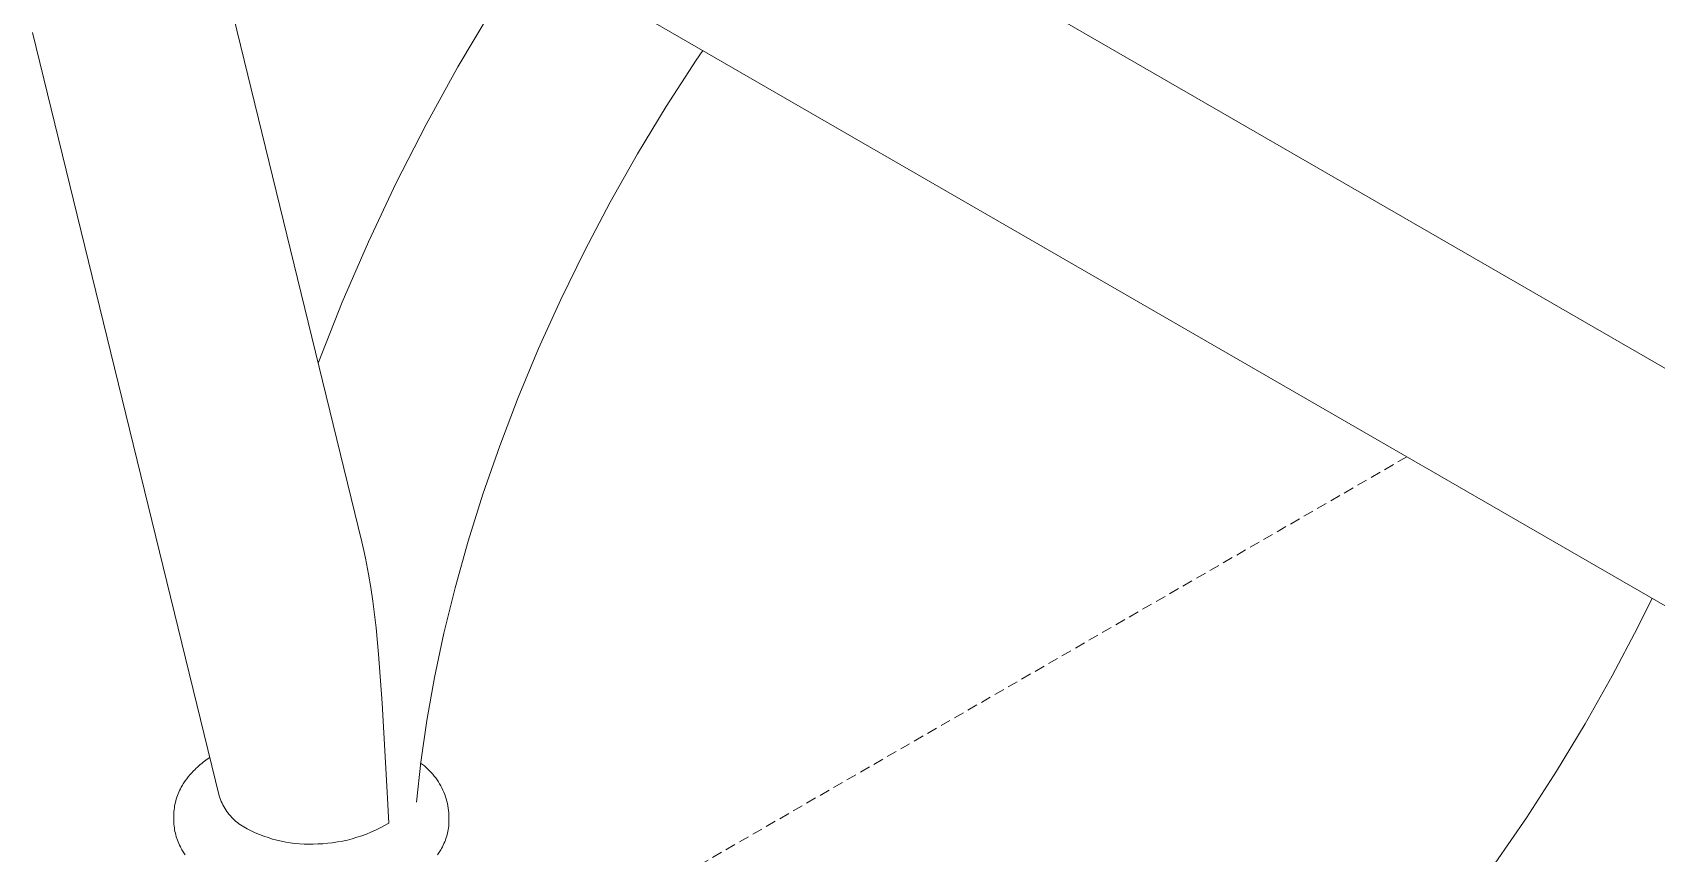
# Model space of a CAD drawing. Header units: millimetres. Extents: x -67 to 4862, y -244 to 3199.
# Drawn here: x 3850.9 to 4050.2, y 1149.5 to 1250.4 of the extents above; entities that cross this region are included whole.
import ezdxf

# ---------------------------------------------------------------- set-up
doc = ezdxf.new("R2010")
doc.units = ezdxf.units.MM
doc.linetypes.add('HIDDEN', pattern=[1.905, 1.27, -0.635])
doc.layers.add('ZANO_R', color=7, linetype='Continuous', lineweight=0)
doc.layers.add('ZANO_R_przerywana', color=7, linetype='HIDDEN', lineweight=0)

msp = doc.modelspace()

# ---------------------------------------------------------------- linework, layer by layer
at = {"layer": 'ZANO_R'}
for p, q in [((3882.53, 1306.6), (4568.59, 910.5)), ((3878.14, 1279.95), (4564.2, 883.85)), ((3875.08, 1254.2), (3891.31, 1187.84)), ((3903.1, 1246.17), (3907.22, 1253.09)), ((3873.8, 1156.62), (3850.87, 1250.41)), ((3933.14, 1248.2), (3932.34, 1247.02)), ((3899.2, 1239.12), (3903.1, 1246.17)), ((3932.34, 1247.02), (3928.66, 1241.31)), ((3928.66, 1241.31), (3925.14, 1235.49)), ((3895.53, 1231.95), (3899.2, 1239.12)), ((3925.14, 1235.49), (3921.8, 1229.58)), ((3892.1, 1224.67), (3895.53, 1231.95)), ((3921.8, 1229.58), (3918.66, 1223.61)), ((3888.9, 1217.27), (3892.1, 1224.67)), ((3918.66, 1223.61), (3915.72, 1217.6)), ((3885.94, 1209.78), (3888.9, 1217.27)), ((3915.72, 1217.6), (3913, 1211.58)), ((3913, 1211.58), (3910.49, 1205.58)), ((3910.49, 1205.58), (3908.22, 1199.61)), ((3908.22, 1199.61), (3906.17, 1193.71)), ((3906.17, 1193.71), (3904.34, 1187.9)), ((3891.31, 1187.84), (3891.55, 1186.79)), ((3891.55, 1186.79), (3891.76, 1185.82)), ((3904.34, 1187.9), (3902.75, 1182.19)), ((3891.76, 1185.82), (3892.12, 1183.88)), ((3892.12, 1183.88), (3892.4, 1182.22)), ((3892.4, 1182.22), (3892.64, 1180.56)), ((3892.64, 1180.56), (3893.04, 1177.27)), ((3902.75, 1182.19), (3901.38, 1176.61)), ((4047.94, 1177.36), (4049.7, 1180.9)), ((3893.04, 1177.27), (3893.35, 1174.05)), ((3901.38, 1176.61), (3900.22, 1171.16)), ((4044.8, 1171.39), (4047.94, 1177.36)), ((3893.35, 1174.05), (3893.81, 1168.03)), ((3900.22, 1171.16), (3899.28, 1165.88)), ((4041.46, 1165.48), (4044.8, 1171.39)), ((3893.81, 1168.03), (3894.4, 1157.09)), ((3899.28, 1165.88), (3898.54, 1160.77)), ((4037.94, 1159.66), (4041.46, 1165.48)), ((3871.11, 1160.16), (3871.28, 1160.32)), ((3871.28, 1160.32), (3871.46, 1160.47)), ((3871.46, 1160.47), (3871.64, 1160.61)), ((3871.64, 1160.61), (3871.82, 1160.76)), ((3871.82, 1160.76), (3872, 1160.9)), ((3872, 1160.9), (3872.32, 1161.14)), ((3872.32, 1161.14), (3872.64, 1161.36)), ((3898.54, 1160.77), (3897.99, 1155.84)), ((3898.52, 1160.66), (3898.76, 1160.49)), ((3898.76, 1160.49), (3898.98, 1160.31)), ((3898.98, 1160.31), (3899.2, 1160.12)), ((3869.45, 1158.22), (3869.62, 1158.48)), ((3869.62, 1158.48), (3869.8, 1158.73)), ((3869.8, 1158.73), (3869.99, 1158.98)), ((3869.99, 1158.98), (3870.2, 1159.22)), ((3870.2, 1159.22), (3870.41, 1159.46)), ((3870.41, 1159.46), (3870.62, 1159.69)), ((3870.62, 1159.69), (3870.78, 1159.85)), ((3870.78, 1159.85), (3870.94, 1160.01)), ((3870.94, 1160.01), (3871.11, 1160.16)), ((3899.2, 1160.12), (3899.41, 1159.92)), ((3899.41, 1159.92), (3899.62, 1159.72)), ((3899.62, 1159.72), (3899.82, 1159.51)), ((3899.82, 1159.51), (3900.01, 1159.29)), ((3900.01, 1159.29), (3900.19, 1159.07)), ((3900.19, 1159.07), (3900.37, 1158.84)), ((3900.37, 1158.84), (3900.54, 1158.6)), ((3900.54, 1158.6), (3900.7, 1158.36)), ((3900.7, 1158.36), (3900.85, 1158.11)), ((4034.25, 1153.95), (4037.94, 1159.66)), ((3868.52, 1156.24), (3868.59, 1156.46)), ((3868.59, 1156.46), (3868.67, 1156.67)), ((3868.67, 1156.67), (3868.75, 1156.88)), ((3868.75, 1156.88), (3868.84, 1157.09)), ((3868.84, 1157.09), (3868.93, 1157.29)), ((3868.93, 1157.29), (3869.03, 1157.5)), ((3869.03, 1157.5), (3869.14, 1157.7)), ((3869.14, 1157.7), (3869.21, 1157.83)), ((3869.21, 1157.83), (3869.29, 1157.96)), ((3869.29, 1157.96), (3869.37, 1158.09)), ((3869.37, 1158.09), (3869.45, 1158.22)), ((3873.87, 1156.4), (3873.8, 1156.62)), ((3873.96, 1156.18), (3873.87, 1156.4)), ((3894.4, 1157.09), (3894.6, 1153.29)), ((3900.85, 1158.11), (3900.99, 1157.86)), ((3900.99, 1157.86), (3901.12, 1157.6)), ((3901.12, 1157.6), (3901.25, 1157.34)), ((3901.25, 1157.34), (3901.36, 1157.07)), ((3901.36, 1157.07), (3901.47, 1156.8)), ((3901.47, 1156.8), (3901.57, 1156.53)), ((3901.57, 1156.53), (3901.65, 1156.26)), ((3868.23, 1154.48), (3868.24, 1154.71)), ((3868.23, 1154.26), (3868.23, 1154.48)), ((3868.24, 1154.71), (3868.26, 1154.93)), ((3868.26, 1154.93), (3868.29, 1155.15)), ((3868.29, 1155.15), (3868.32, 1155.37)), ((3868.32, 1155.37), (3868.36, 1155.59)), ((3868.36, 1155.59), (3868.41, 1155.81)), ((3868.41, 1155.81), (3868.46, 1156.03)), ((3868.46, 1156.03), (3868.52, 1156.24)), ((3874.04, 1155.96), (3873.96, 1156.18)), ((3874.14, 1155.75), (3874.04, 1155.96)), ((3874.25, 1155.53), (3874.14, 1155.75)), ((3874.36, 1155.33), (3874.25, 1155.53)), ((3874.48, 1155.12), (3874.36, 1155.33)), ((3874.6, 1154.92), (3874.48, 1155.12)), ((3874.73, 1154.73), (3874.6, 1154.92)), ((3874.87, 1154.53), (3874.73, 1154.73)), ((3875.02, 1154.35), (3874.87, 1154.53)), ((3875.17, 1154.17), (3875.02, 1154.35)), ((3901.65, 1156.26), (3901.73, 1155.98)), ((3901.73, 1155.98), (3901.8, 1155.69)), ((3901.8, 1155.69), (3901.86, 1155.41)), ((3901.86, 1155.41), (3901.91, 1155.13)), ((3901.91, 1155.13), (3901.94, 1154.84)), ((3901.94, 1154.84), (3901.97, 1154.55)), ((3901.97, 1154.55), (3901.99, 1154.26)), ((3868.23, 1153.6), (3868.23, 1154.26)), ((3868.23, 1153.37), (3868.23, 1153.6)), ((3868.24, 1153.15), (3868.23, 1153.37)), ((3868.26, 1152.93), (3868.24, 1153.15)), ((3868.29, 1152.71), (3868.26, 1152.93)), ((3868.32, 1152.48), (3868.29, 1152.71)), ((3868.36, 1152.26), (3868.32, 1152.48)), ((3875.33, 1153.99), (3875.17, 1154.17)), ((3875.49, 1153.82), (3875.33, 1153.99)), ((3875.66, 1153.66), (3875.49, 1153.82)), ((3875.84, 1153.5), (3875.66, 1153.66)), ((3876.02, 1153.35), (3875.84, 1153.5)), ((3876.21, 1153.21), (3876.02, 1153.35)), ((3876.4, 1153.07), (3876.21, 1153.21)), ((3876.59, 1152.94), (3876.4, 1153.07)), ((3876.8, 1152.81), (3876.59, 1152.94)), ((3877, 1152.69), (3876.8, 1152.81)), ((3877.21, 1152.58), (3877, 1152.69)), ((3877.71, 1152.33), (3877.21, 1152.58)), ((3878.22, 1152.1), (3877.71, 1152.33)), ((3892.98, 1152.43), (3892.42, 1152.18)), ((3893.53, 1152.7), (3892.98, 1152.43)), ((3894.07, 1152.99), (3893.53, 1152.7)), ((3894.6, 1153.29), (3894.07, 1152.99)), ((3901.9, 1152.48), (3901.86, 1152.26)), ((3901.93, 1152.71), (3901.9, 1152.48)), ((3901.96, 1152.93), (3901.93, 1152.71)), ((3901.98, 1153.15), (3901.96, 1152.93)), ((3901.99, 1153.37), (3901.98, 1153.15)), ((3901.99, 1153.6), (3901.99, 1154.26)), ((3901.99, 1153.6), (3901.99, 1153.37)), ((4030.41, 1148.38), (4034.25, 1153.95)), ((3868.41, 1152.05), (3868.36, 1152.26)), ((3868.46, 1151.83), (3868.41, 1152.05)), ((3868.52, 1151.61), (3868.46, 1151.83)), ((3868.59, 1151.4), (3868.52, 1151.61)), ((3868.67, 1151.19), (3868.59, 1151.4)), ((3868.75, 1150.98), (3868.67, 1151.19)), ((3868.84, 1150.77), (3868.75, 1150.98)), ((3868.93, 1150.56), (3868.84, 1150.77)), ((3869.03, 1150.36), (3868.93, 1150.56)), ((3869.14, 1150.16), (3869.03, 1150.36)), ((3878.74, 1151.88), (3878.22, 1152.1)), ((3879.26, 1151.68), (3878.74, 1151.88)), ((3879.79, 1151.5), (3879.26, 1151.68)), ((3880.33, 1151.33), (3879.79, 1151.5)), ((3880.87, 1151.19), (3880.33, 1151.33)), ((3881.42, 1151.06), (3880.87, 1151.19)), ((3881.97, 1150.95), (3881.42, 1151.06)), ((3882.52, 1150.87), (3881.97, 1150.95)), ((3883.08, 1150.8), (3882.52, 1150.87)), ((3883.64, 1150.74), (3883.08, 1150.8)), ((3884.2, 1150.71), (3883.64, 1150.74)), ((3884.76, 1150.7), (3884.2, 1150.71)), ((3885.32, 1150.71), (3884.76, 1150.7)), ((3885.88, 1150.73), (3885.32, 1150.71)), ((3886.5, 1150.76), (3885.88, 1150.73)), ((3887.11, 1150.81), (3886.5, 1150.76)), ((3887.71, 1150.88), (3887.11, 1150.81)), ((3888.32, 1150.97), (3887.71, 1150.88)), ((3888.92, 1151.08), (3888.32, 1150.97)), ((3889.52, 1151.21), (3888.92, 1151.08)), ((3890.11, 1151.37), (3889.52, 1151.21)), ((3890.7, 1151.54), (3890.11, 1151.37)), ((3891.28, 1151.73), (3890.7, 1151.54)), ((3891.86, 1151.94), (3891.28, 1151.73)), ((3892.42, 1152.18), (3891.86, 1151.94)), ((3901.19, 1150.36), (3901.08, 1150.16)), ((3901.29, 1150.56), (3901.19, 1150.36)), ((3901.38, 1150.77), (3901.29, 1150.56)), ((3901.47, 1150.98), (3901.38, 1150.77)), ((3901.55, 1151.19), (3901.47, 1150.98)), ((3901.63, 1151.4), (3901.55, 1151.19)), ((3901.69, 1151.61), (3901.63, 1151.4)), ((3901.76, 1151.83), (3901.69, 1151.61)), ((3901.81, 1152.05), (3901.76, 1151.83)), ((3901.86, 1152.26), (3901.81, 1152.05)), ((3869.21, 1150.02), (3869.14, 1150.16)), ((3869.29, 1149.89), (3869.21, 1150.02)), ((3869.37, 1149.76), (3869.29, 1149.89)), ((3869.45, 1149.63), (3869.37, 1149.76)), ((3869.62, 1149.38), (3869.45, 1149.63)), ((3900.77, 1149.63), (3900.6, 1149.38)), ((3900.85, 1149.76), (3900.77, 1149.63)), ((3900.93, 1149.89), (3900.85, 1149.76)), ((3901, 1150.02), (3900.93, 1149.89)), ((3901.08, 1150.16), (3901, 1150.02))]:
    msp.add_line(p, q, dxfattribs=at)
at = {"layer": 'ZANO_R_przerywana'}
msp.add_line((4019.59, 1198.28), (3900.75, 1129.67), dxfattribs=at)

doc.saveas('drawing.dxf')
